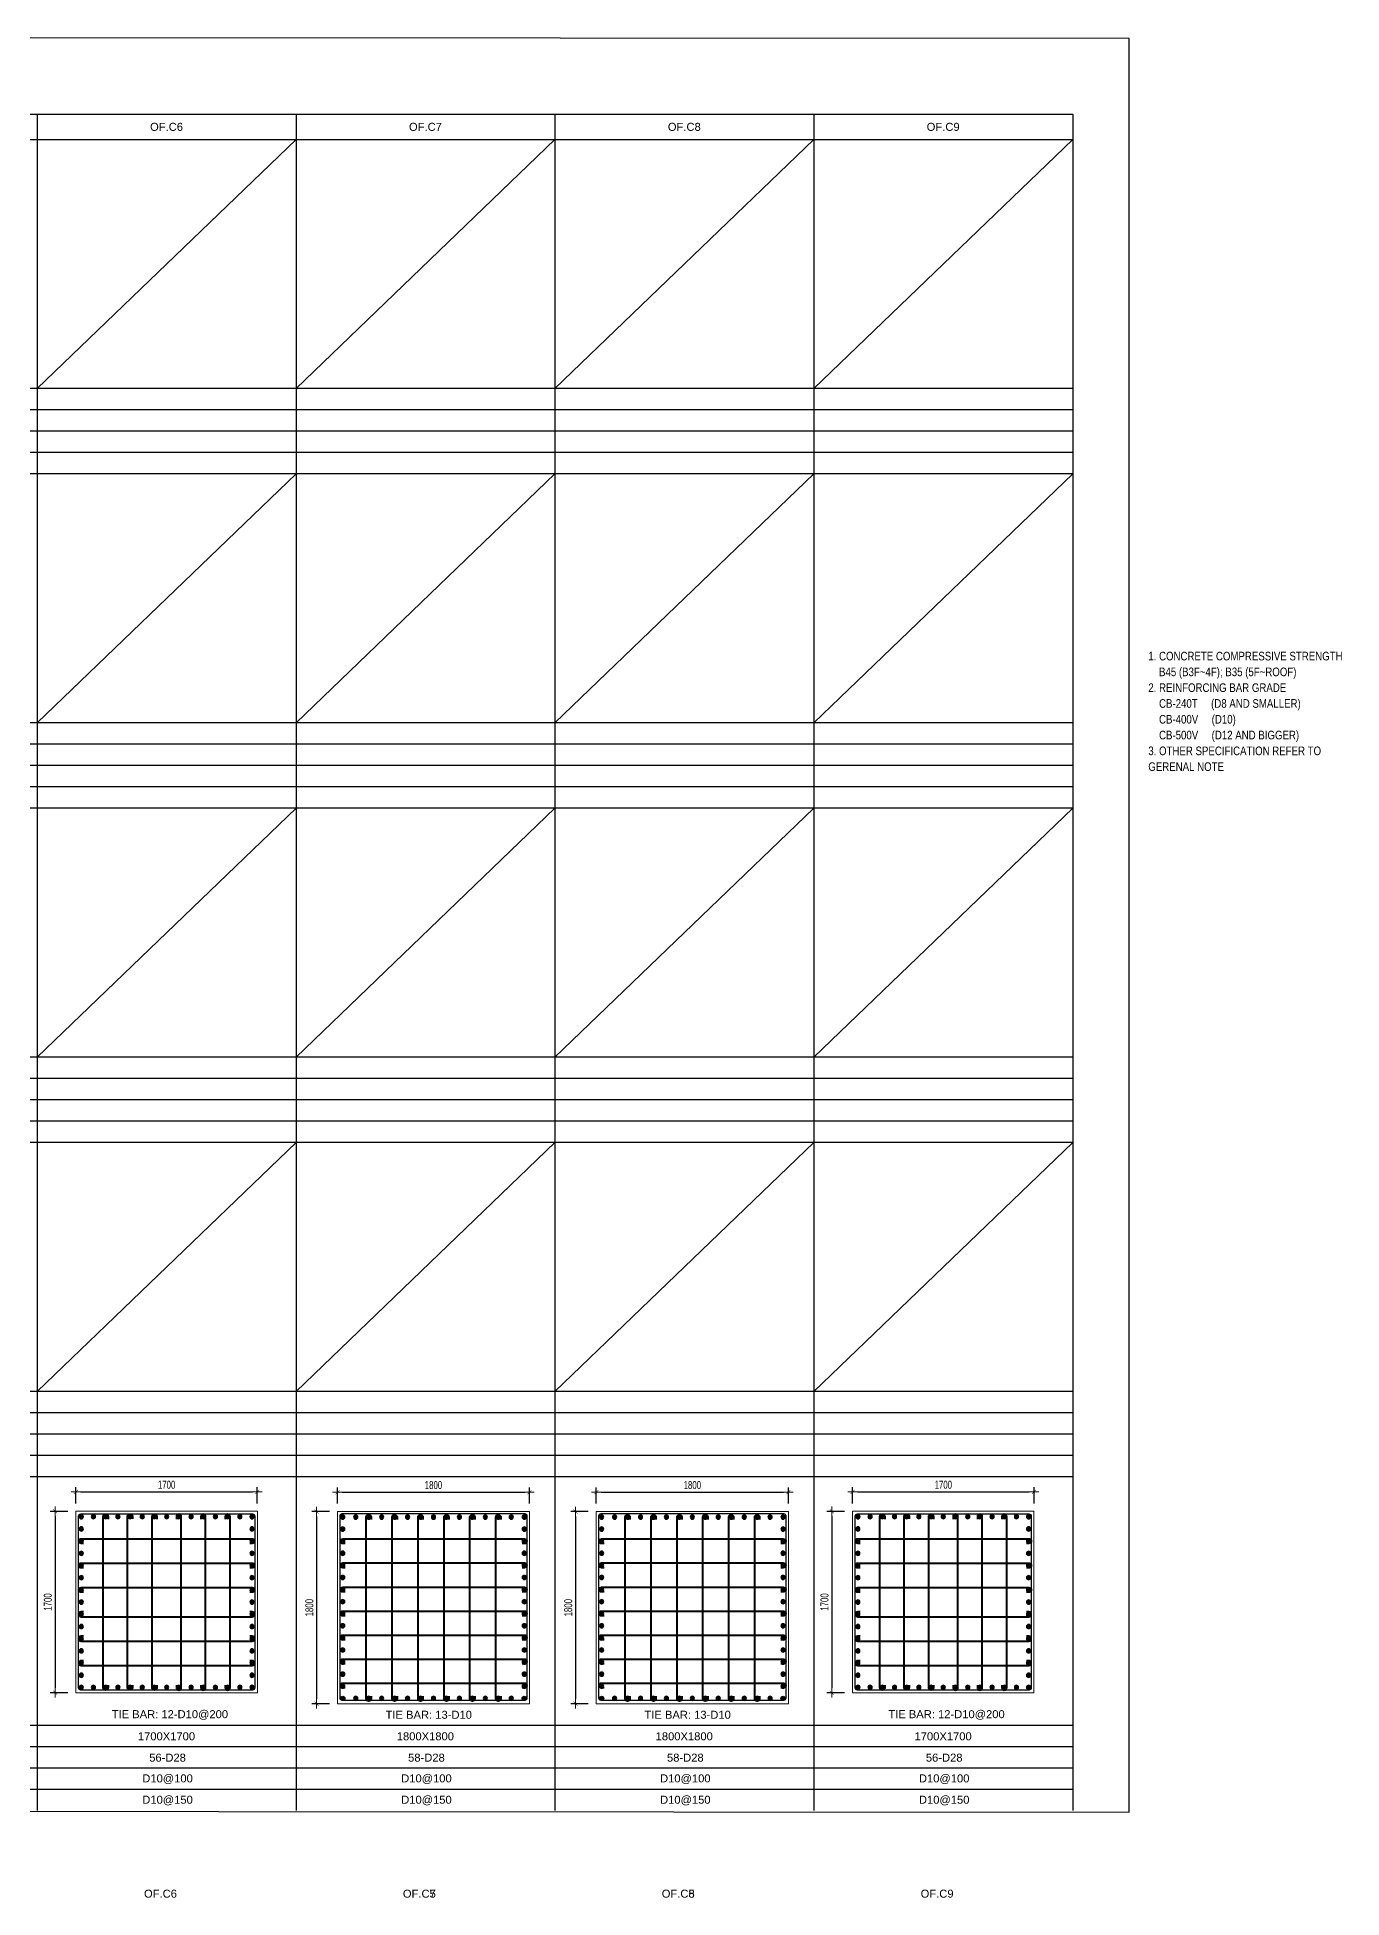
# Model space of a CAD drawing. Header units: millimetres. Extents: x 49323 to 406889, y -6102 to 181761.
# Drawn here: x 341568 to 353794, y 48866 to 66303 of the extents above; entities that cross this region are included whole.
import ezdxf
from ezdxf.enums import TextEntityAlignment as Align

# ---------------------------------------------------------------- set-up
doc = ezdxf.new("R2010")
doc.units = ezdxf.units.MM
doc.linetypes.add('CENTER2', pattern=[1.125, 0.75, -0.125, 0.125, -0.125])
doc.layers.get('Defpoints').update_dxf_attribs({"color": 151, "lineweight": 9})
for name, color, linetype in [('2', 2, 'Continuous'), ('A-ANNO-LEAD', 4, 'Continuous'), ('CEN', 1, 'CENTER2'), ('STL', 3, 'Continuous'), ('TIT1', 3, 'Continuous')]:
    doc.layers.add(name, color=color, linetype=linetype)
for name, color, linetype, lineweight in [('NDC_S_CONTINUOUS', 3, 'Continuous', 20), ('NDC_S_DIM', 1, 'Continuous', 15), ('NDC_S_STIRRUP', 4, 'Continuous', 40)]:
    doc.layers.add(name, color=color, linetype=linetype, lineweight=lineweight)
doc.styles.add('ARIAL', font='arial.ttf', dxfattribs={"width": 0.8})
doc.styles.add('NDC_ARIAL', font='arial.ttf', dxfattribs={"width": 0.85})
doc.styles.add('NDC_DIM', font='', dxfattribs={"width": 0.75})
doc.styles.get('NDC_DIM').set_extended_font_data('Dotum')
doc.dimstyles.new('NDC_dim_30', dxfattribs={"dimscale": 30, "dimtxt": 2.5, "dimasz": 1.5, "dimexe": 1.5, "dimexo": 2.5, "dimgap": 1, "dimtad": 1, "dimdec": 0, "dimzin": 0, "dimdsep": 46, "dimtxsty": 'NDC_DIM', "dimblk": 'DIMMARK', "dimcen": 0.09, "dimdle": 1.2, "dimclrd": 1, "dimclre": 1, "dimclrt": 3, "dimadec": 0, "dimazin": 0, "dimtfac": 1, "dimtdec": 0, "dimtix": 1, "dimtofl": 0, "dimtmove": 0, "dimatfit": 3, "dimfxl": 8, "dimfxlon": 1, "dimtolj": 1, "dimtzin": 0, "dimarcsym": 0})

# ---------------------------------------------------------------- blocks, each defined once
blk = doc.blocks.new('8')
at = {"layer": '2'}
blk.add_hatch(color=256, dxfattribs=at).paths.add_polyline_path([(20, 0, 0.386127), (2, 20), (-2, 20, 0.386127), (-20, 0, 1)])
blk.add_circle((0, 0), 20, dxfattribs=at)
blk = doc.blocks.new('5')
at = {"layer": 'CEN', "rotation": 180}
blk.add_blockref('8', (0, 0), dxfattribs=at)
blk = doc.blocks.new('*U2008')
at = {"layer": 'STL', "xscale": -1, "rotation": 270}
blk.add_blockref('5', (0, 0), dxfattribs=at)
blk = doc.blocks.new('*U1981')
at = {"layer": 'NDC_S_DIM', "color": 0, "linetype": 'ByBlock', "lineweight": -2, "transparency": 16777216}
for p in [(299693, 70168), (299807, 70168), (299921, 70168), (300036, 70168), (300150, 70168), (300264, 70168), (300379, 70168), (300493, 70168), (300607, 70168), (300722, 70168), (300836, 70168), (300950, 70168), (301065, 70168), (301179, 70168), (301293, 70168)]:
    blk.add_blockref('*U2008', p, dxfattribs=at)
blk = doc.blocks.new('*U1982')
at = {"layer": 'STL', "xscale": -1, "rotation": 270}
blk.add_blockref('5', (0, 0), dxfattribs=at)
blk = doc.blocks.new('*U1983')
at = {"layer": 'NDC_S_DIM', "color": 0, "linetype": 'ByBlock', "lineweight": -2, "transparency": 16777216}
for p in [(299693, 70168), (299807, 70168), (299921, 70168), (300036, 70168), (300150, 70168), (300264, 70168), (300379, 70168), (300493, 70168), (300607, 70168), (300722, 70168), (300836, 70168), (300950, 70168), (301065, 70168), (301179, 70168), (301293, 70168)]:
    blk.add_blockref('*U1982', p, dxfattribs=at)
blk = doc.blocks.new('*U1984')
at = {"layer": 'STL', "xscale": -1, "rotation": 270}
blk.add_blockref('5', (0, 0), dxfattribs=at)
blk = doc.blocks.new('*U1985')
at = {"layer": 'NDC_S_DIM', "color": 0, "linetype": 'ByBlock', "lineweight": -2, "transparency": 16777216}
for p in [(299693, 70168), (299807, 70168), (299921, 70168), (300036, 70168), (300150, 70168), (300264, 70168), (300379, 70168), (300493, 70168), (300607, 70168), (300722, 70168), (300836, 70168), (300950, 70168), (301065, 70168), (301179, 70168), (301293, 70168)]:
    blk.add_blockref('*U1984', p, dxfattribs=at)
blk = doc.blocks.new('*U1986')
at = {"layer": 'STL', "xscale": -1, "rotation": 270}
blk.add_blockref('5', (0, 0), dxfattribs=at)
blk = doc.blocks.new('*U1987')
at = {"layer": 'NDC_S_DIM', "color": 0, "linetype": 'ByBlock', "lineweight": -2, "transparency": 16777216}
for p in [(299693, 70168), (299807, 70168), (299921, 70168), (300036, 70168), (300150, 70168), (300264, 70168), (300379, 70168), (300493, 70168), (300607, 70168), (300722, 70168), (300836, 70168), (300950, 70168), (301065, 70168), (301179, 70168), (301293, 70168)]:
    blk.add_blockref('*U1986', p, dxfattribs=at)
blk = doc.blocks.new('DIMMARK')
at = {"layer": 'NDC_S_DIM', "color": 1}
blk.add_line((-1.5, 0), (1, 0), dxfattribs=at)
at = {"layer": 'NDC_S_DIM', "color": 2, "const_width": 0.1}
blk.add_lwpolyline([(-0.42, -0.42), (0.42, 0.42)], dxfattribs=at)
blk = doc.blocks.new('*D2009')
at = {"layer": 'Defpoints', "color": 0, "ltscale": 40, "transparency": 16777216}
for p in [(343631, 52670), (341931, 52488), (343631, 52488)]:
    blk.add_point(p, dxfattribs=at)
at = {"layer": 'NDC_S_DIM', "color": 1, "lineweight": -2, "ltscale": 40, "transparency": 16777216}
for p, q in [((341931, 52563), (341931, 52715)), ((341976, 52670), (343586, 52670)), ((343631, 52563), (343631, 52715))]:
    blk.add_line(p, q, dxfattribs=at)
at = {"layer": 'NDC_S_DIM', "color": 1, "lineweight": -2, "ltscale": 40, "transparency": 16777216, "xscale": 45, "yscale": 45, "zscale": 45, "rotation": 180}
blk.add_blockref('DIMMARK', (341931, 52670), dxfattribs=at)
at = {"layer": 'NDC_S_DIM', "color": 1, "lineweight": -2, "ltscale": 40, "transparency": 16777216, "xscale": 45, "yscale": 45, "zscale": 45}
blk.add_blockref('DIMMARK', (343631, 52670), dxfattribs=at)
at = {"layer": 'NDC_S_DIM', "color": 3, "ltscale": 40, "transparency": 16777216, "insert": (342781, 52737), "char_height": 75, "attachment_point": 5, "style": 'NDC_DIM'}
blk.add_mtext('\\A1;1700', dxfattribs=at)
blk = doc.blocks.new('*D2010')
at = {"layer": 'Defpoints', "color": 0, "ltscale": 40, "transparency": 16777216}
for p in [(341931, 52488), (341736, 50788), (341931, 50788)]:
    blk.add_point(p, dxfattribs=at)
at = {"layer": 'NDC_S_DIM', "color": 1, "lineweight": -2, "ltscale": 40, "transparency": 16777216}
for p, q in [((341856, 52488), (341691, 52488)), ((341736, 52443), (341736, 50833)), ((341856, 50788), (341691, 50788))]:
    blk.add_line(p, q, dxfattribs=at)
at = {"layer": 'NDC_S_DIM', "color": 1, "lineweight": -2, "ltscale": 40, "transparency": 16777216, "xscale": 45, "yscale": 45, "zscale": 45}
for p, rotation in [((341736, 52488), 90), ((341736, 50788), 270)]:
    blk.add_blockref('DIMMARK', p, dxfattribs=dict(at, rotation=rotation))
at = {"layer": 'NDC_S_DIM', "color": 3, "ltscale": 40, "transparency": 16777216, "insert": (341668, 51638), "char_height": 75, "attachment_point": 5, "rotation": 90, "style": 'NDC_DIM'}
blk.add_mtext('\\A1;1700', dxfattribs=at)
blk = doc.blocks.new('*U1992')
at = {"layer": 'STL', "xscale": -1, "rotation": 270}
blk.add_blockref('5', (0, 0), dxfattribs=at)
blk = doc.blocks.new('*U1993')
at = {"layer": 'NDC_S_DIM', "color": 0, "linetype": 'ByBlock', "lineweight": -2, "transparency": 16777216}
for p in [(299693, 70168), (299807, 70168), (299921, 70168), (300036, 70168), (300150, 70168), (300264, 70168), (300379, 70168), (300493, 70168), (300607, 70168), (300722, 70168), (300836, 70168), (300950, 70168), (301065, 70168), (301179, 70168), (301293, 70168)]:
    blk.add_blockref('*U1992', p, dxfattribs=at)
blk = doc.blocks.new('*U1998')
at = {"layer": 'STL', "xscale": -1, "rotation": 270}
blk.add_blockref('5', (0, 0), dxfattribs=at)
blk = doc.blocks.new('*U1999')
at = {"layer": 'NDC_S_DIM', "color": 0, "linetype": 'ByBlock', "lineweight": -2, "transparency": 16777216}
for p in [(299693, 70168), (299807, 70168), (299921, 70168), (300036, 70168), (300150, 70168), (300264, 70168), (300379, 70168), (300493, 70168), (300607, 70168), (300722, 70168), (300836, 70168), (300950, 70168), (301065, 70168), (301179, 70168), (301293, 70168)]:
    blk.add_blockref('*U1998', p, dxfattribs=at)
blk = doc.blocks.new('*U2000')
at = {"layer": 'STL', "xscale": -1, "rotation": 270}
blk.add_blockref('5', (0, 0), dxfattribs=at)
blk = doc.blocks.new('*U2001')
at = {"layer": 'NDC_S_DIM', "color": 0, "linetype": 'ByBlock', "lineweight": -2, "transparency": 16777216}
for p in [(299693, 70168), (299807, 70168), (299921, 70168), (300036, 70168), (300150, 70168), (300264, 70168), (300379, 70168), (300493, 70168), (300607, 70168), (300722, 70168), (300836, 70168), (300950, 70168), (301065, 70168), (301179, 70168), (301293, 70168)]:
    blk.add_blockref('*U2000', p, dxfattribs=at)
blk = doc.blocks.new('*U2002')
at = {"layer": 'STL', "xscale": -1, "rotation": 270}
blk.add_blockref('5', (0, 0), dxfattribs=at)
blk = doc.blocks.new('*U2003')
at = {"layer": 'NDC_S_DIM', "color": 0, "linetype": 'ByBlock', "lineweight": -2, "transparency": 16777216}
for p in [(299693, 70168), (299807, 70168), (299921, 70168), (300036, 70168), (300150, 70168), (300264, 70168), (300379, 70168), (300493, 70168), (300607, 70168), (300722, 70168), (300836, 70168), (300950, 70168), (301065, 70168), (301179, 70168), (301293, 70168)]:
    blk.add_blockref('*U2002', p, dxfattribs=at)
blk = doc.blocks.new('*D2011')
at = {"layer": 'Defpoints', "color": 0, "ltscale": 40, "transparency": 16777216}
for p in [(350910, 52670), (349210, 52488), (350910, 52488)]:
    blk.add_point(p, dxfattribs=at)
at = {"layer": 'NDC_S_DIM', "color": 1, "lineweight": -2, "ltscale": 40, "transparency": 16777216}
for p, q in [((349210, 52563), (349210, 52715)), ((349255, 52670), (350865, 52670)), ((350910, 52563), (350910, 52715))]:
    blk.add_line(p, q, dxfattribs=at)
at = {"layer": 'NDC_S_DIM', "color": 1, "lineweight": -2, "ltscale": 40, "transparency": 16777216, "xscale": 45, "yscale": 45, "zscale": 45, "rotation": 180}
blk.add_blockref('DIMMARK', (349210, 52670), dxfattribs=at)
at = {"layer": 'NDC_S_DIM', "color": 1, "lineweight": -2, "ltscale": 40, "transparency": 16777216, "xscale": 45, "yscale": 45, "zscale": 45}
blk.add_blockref('DIMMARK', (350910, 52670), dxfattribs=at)
at = {"layer": 'NDC_S_DIM', "color": 3, "ltscale": 40, "transparency": 16777216, "insert": (350060, 52737), "char_height": 75, "attachment_point": 5, "style": 'NDC_DIM'}
blk.add_mtext('\\A1;1700', dxfattribs=at)
blk = doc.blocks.new('*D2012')
at = {"layer": 'Defpoints', "color": 0, "ltscale": 40, "transparency": 16777216}
for p in [(349210, 52488), (349014, 50788), (349210, 50788)]:
    blk.add_point(p, dxfattribs=at)
at = {"layer": 'NDC_S_DIM', "color": 1, "lineweight": -2, "ltscale": 40, "transparency": 16777216}
for p, q in [((349135, 52488), (348969, 52488)), ((349014, 52443), (349014, 50833)), ((349135, 50788), (348969, 50788))]:
    blk.add_line(p, q, dxfattribs=at)
at = {"layer": 'NDC_S_DIM', "color": 1, "lineweight": -2, "ltscale": 40, "transparency": 16777216, "xscale": 45, "yscale": 45, "zscale": 45}
for p, rotation in [((349014, 52488), 90), ((349014, 50788), 270)]:
    blk.add_blockref('DIMMARK', p, dxfattribs=dict(at, rotation=rotation))
at = {"layer": 'NDC_S_DIM', "color": 3, "ltscale": 40, "transparency": 16777216, "insert": (348947, 51638), "char_height": 75, "attachment_point": 5, "rotation": 90, "style": 'NDC_DIM'}
blk.add_mtext('\\A1;1700', dxfattribs=at)
blk = doc.blocks.new('GN')
at = {"layer": 'TIT1', "insert": (0, 0), "char_height": 81, "width": 1996.3, "attachment_point": 1, "line_spacing_factor": 1.096296, "style": 'ARIAL'}
blk.add_mtext('\\A1;1. CONCRETE COMPRESSIVE STRENGTH\\P    B45 (B3F~4F); B35 (5F~ROOF)\\P2. REINFORCING BAR GRADE\\P    CB-240T     (D8 AND SMALLER)\\P    CB-400V     (D10)\\P    CB-500V     (D12 AND BIGGER)\\P3. OTHER SPECIFICATION REFER TO GERENAL NOTE ', dxfattribs=at)
blk = doc.blocks.new('*D2132')
at = {"layer": 'Defpoints', "color": 0, "ltscale": 40, "transparency": 16777216}
for p in [(346182, 52667), (344382, 52485), (346182, 52485)]:
    blk.add_point(p, dxfattribs=at)
at = {"layer": 'NDC_S_DIM', "color": 1, "lineweight": -2, "ltscale": 40, "transparency": 16777216}
for p, q in [((344382, 52560), (344382, 52712)), ((344427, 52667), (346137, 52667)), ((346182, 52560), (346182, 52712))]:
    blk.add_line(p, q, dxfattribs=at)
at = {"layer": 'NDC_S_DIM', "color": 1, "lineweight": -2, "ltscale": 40, "transparency": 16777216, "xscale": 45, "yscale": 45, "zscale": 45, "rotation": 180}
blk.add_blockref('DIMMARK', (344382, 52667), dxfattribs=at)
at = {"layer": 'NDC_S_DIM', "color": 1, "lineweight": -2, "ltscale": 40, "transparency": 16777216, "xscale": 45, "yscale": 45, "zscale": 45}
blk.add_blockref('DIMMARK', (346182, 52667), dxfattribs=at)
at = {"layer": 'NDC_S_DIM', "color": 3, "ltscale": 40, "transparency": 16777216, "insert": (345282, 52734), "char_height": 75, "attachment_point": 5, "style": 'NDC_DIM'}
blk.add_mtext('\\A1;1800', dxfattribs=at)
blk = doc.blocks.new('*D2133')
at = {"layer": 'Defpoints', "color": 0, "ltscale": 40, "transparency": 16777216}
for p in [(344382, 52485), (344187, 50685), (344382, 50685)]:
    blk.add_point(p, dxfattribs=at)
at = {"layer": 'NDC_S_DIM', "color": 1, "lineweight": -2, "ltscale": 40, "transparency": 16777216}
for p, q in [((344307, 52485), (344142, 52485)), ((344187, 52440), (344187, 50730)), ((344307, 50685), (344142, 50685))]:
    blk.add_line(p, q, dxfattribs=at)
at = {"layer": 'NDC_S_DIM', "color": 1, "lineweight": -2, "ltscale": 40, "transparency": 16777216, "xscale": 45, "yscale": 45, "zscale": 45}
for p, rotation in [((344187, 52485), 90), ((344187, 50685), 270)]:
    blk.add_blockref('DIMMARK', p, dxfattribs=dict(at, rotation=rotation))
at = {"layer": 'NDC_S_DIM', "color": 3, "ltscale": 40, "transparency": 16777216, "insert": (344119, 51585), "char_height": 75, "attachment_point": 5, "rotation": 90, "style": 'NDC_DIM'}
blk.add_mtext('\\A1;1800', dxfattribs=at)
blk = doc.blocks.new('*D2134')
at = {"layer": 'Defpoints', "color": 0, "ltscale": 40, "transparency": 16777216}
for p in [(348608, 52667), (346808, 52485), (348608, 52485)]:
    blk.add_point(p, dxfattribs=at)
at = {"layer": 'NDC_S_DIM', "color": 1, "lineweight": -2, "ltscale": 40, "transparency": 16777216}
for p, q in [((346808, 52560), (346808, 52712)), ((346853, 52667), (348563, 52667)), ((348608, 52560), (348608, 52712))]:
    blk.add_line(p, q, dxfattribs=at)
at = {"layer": 'NDC_S_DIM', "color": 1, "lineweight": -2, "ltscale": 40, "transparency": 16777216, "xscale": 45, "yscale": 45, "zscale": 45, "rotation": 180}
blk.add_blockref('DIMMARK', (346808, 52667), dxfattribs=at)
at = {"layer": 'NDC_S_DIM', "color": 1, "lineweight": -2, "ltscale": 40, "transparency": 16777216, "xscale": 45, "yscale": 45, "zscale": 45}
blk.add_blockref('DIMMARK', (348608, 52667), dxfattribs=at)
at = {"layer": 'NDC_S_DIM', "color": 3, "ltscale": 40, "transparency": 16777216, "insert": (347708, 52734), "char_height": 75, "attachment_point": 5, "style": 'NDC_DIM'}
blk.add_mtext('\\A1;1800', dxfattribs=at)
blk = doc.blocks.new('*D2135')
at = {"layer": 'Defpoints', "color": 0, "ltscale": 40, "transparency": 16777216}
for p in [(346808, 52485), (346613, 50685), (346808, 50685)]:
    blk.add_point(p, dxfattribs=at)
at = {"layer": 'NDC_S_DIM', "color": 1, "lineweight": -2, "ltscale": 40, "transparency": 16777216}
for p, q in [((346733, 52485), (346568, 52485)), ((346613, 52440), (346613, 50730)), ((346733, 50685), (346568, 50685))]:
    blk.add_line(p, q, dxfattribs=at)
at = {"layer": 'NDC_S_DIM', "color": 1, "lineweight": -2, "ltscale": 40, "transparency": 16777216, "xscale": 45, "yscale": 45, "zscale": 45}
for p, rotation in [((346613, 52485), 90), ((346613, 50685), 270)]:
    blk.add_blockref('DIMMARK', p, dxfattribs=dict(at, rotation=rotation))
at = {"layer": 'NDC_S_DIM', "color": 3, "ltscale": 40, "transparency": 16777216, "insert": (346545, 51585), "char_height": 75, "attachment_point": 5, "rotation": 90, "style": 'NDC_DIM'}
blk.add_mtext('\\A1;1800', dxfattribs=at)

msp = doc.modelspace()

# ---------------------------------------------------------------- linework, layer by layer
at = {"layer": 'A-ANNO-LEAD'}
msp.add_lwpolyline([(330466.4, 49683.4), (351801.4, 49670.2), (351801.4, 66290.2), (330466.4, 66303.4)], close=True, dxfattribs=at)
at = {"layer": 'NDC_S_CONTINUOUS', "ltscale": 70}
for points in [[(343631.4, 52488.3), (343631.4, 50788.3), (341931.4, 50788.3), (341931.4, 52488.3), (343631.4, 52488.3)], [(350909.7, 52488.3), (350909.7, 50788.3), (349209.7, 50788.3), (349209.7, 52488.3), (350909.7, 52488.3)], [(346182.2, 52485.1), (346182.2, 50685.1), (344382.2, 50685.1), (344382.2, 52485.1), (346182.2, 52485.1)], [(348608.2, 52485.1), (348608.2, 50685.1), (346808.2, 50685.1), (346808.2, 52485.1), (348608.2, 52485.1)]]:
    msp.add_lwpolyline(points, dxfattribs=at)
at = {"layer": 'NDC_S_STIRRUP', "lineweight": -2, "ltscale": 1000}
for points in [[(343606.4, 52443.3), (343606.4, 50833.3, -0.4142136), (343586.4, 50813.3), (341976.4, 50813.3, -0.4142136), (341956.4, 50833.3), (341956.4, 52443.3, -0.4142136), (341976.4, 52463.3), (343586.4, 52463.3, -0.4142136)], [(346157.2, 52446.5), (346157.2, 50736.5, -0.4142136), (346137.2, 50716.5), (344427.2, 50716.5, -0.4142136), (344407.2, 50736.5), (344407.2, 52446.5, -0.4142136), (344427.2, 52466.5), (346137.2, 52466.5, -0.4142136)], [(348583.2, 52446.5), (348583.2, 50736.5, -0.4142136), (348563.2, 50716.5), (346853.2, 50716.5, -0.4142136), (346833.2, 50736.5), (346833.2, 52446.5, -0.4142136), (346853.2, 52466.5), (348563.2, 52466.5, -0.4142136)], [(350884.7, 52443.3), (350884.7, 50833.3, -0.4142136), (350864.7, 50813.3), (349254.7, 50813.3, -0.4142136), (349234.7, 50833.3), (349234.7, 52443.3, -0.4142136), (349254.7, 52463.3), (350864.7, 52463.3, -0.4142136)]]:
    msp.add_lwpolyline(points, format="xyb", close=True, dxfattribs=at)
at = {"layer": 'NDC_S_STIRRUP'}
for points in [[(342232.3, 50858), (342232.3, 50835.8, -1), (342187.3, 50835.8), (342187.3, 52437.8, -1), (342232.3, 52437.8), (342232.3, 52415.7)], [(342460.9, 50859.5), (342460.9, 50837.3, -1), (342415.9, 50837.3), (342415.9, 52439.3, -1), (342460.9, 52439.3), (342460.9, 52417.2)], [(342689.6, 50858), (342689.6, 50835.8, -1), (342644.6, 50835.8), (342644.6, 52437.8, -1), (342689.6, 52437.8), (342689.6, 52415.7)], [(342873.2, 50858), (342873.2, 50835.8, 1), (342918.2, 50835.8), (342918.2, 52437.8, 1), (342873.2, 52437.8), (342873.2, 52415.7)], [(343101.8, 50858), (343101.8, 50835.8, 1), (343146.9, 50835.8), (343146.9, 52437.8, 1), (343101.8, 52437.8), (343101.8, 52415.7)], [(343330.5, 50858), (343330.5, 50835.8, 1), (343375.5, 50835.8), (343375.5, 52437.8, 1), (343330.5, 52437.8), (343330.5, 52415.7)], [(344697.4, 50754.7), (344697.4, 50732.6, -1), (344652.3, 50732.6), (344652.3, 52434.6, -1), (344697.4, 52434.6), (344697.4, 52412.4)], [(344940.3, 50754.7), (344940.3, 50732.6, -1), (344895.3, 50732.6), (344895.3, 52434.6, -1), (344940.3, 52434.6), (344940.3, 52412.4)], [(345183.2, 50754.7), (345183.2, 50732.6, -1), (345138.2, 50732.6), (345138.2, 52434.6, -1), (345183.2, 52434.6), (345183.2, 52412.4)], [(345426.1, 50754.7), (345426.1, 50732.6, -1), (345381.1, 50732.6), (345381.1, 52434.6, -1), (345426.1, 52434.6), (345426.1, 52412.4)], [(345669, 50754.7), (345669, 50732.6, -1), (345624, 50732.6), (345624, 52434.6, -1), (345669, 52434.6), (345669, 52412.4)], [(345912, 50754.7), (345912, 50732.6, -1), (345866.9, 50732.6), (345866.9, 52434.6, -1), (345912, 52434.6), (345912, 52412.4)], [(347123.4, 50754.7), (347123.4, 50732.6, -1), (347078.4, 50732.6), (347078.4, 52434.6, -1), (347123.4, 52434.6), (347123.4, 52412.4)], [(347366.4, 50754.7), (347366.4, 50732.6, -1), (347321.3, 50732.6), (347321.3, 52434.6, -1), (347366.4, 52434.6), (347366.4, 52412.4)], [(347609.3, 50754.7), (347609.3, 50732.6, -1), (347564.3, 50732.6), (347564.3, 52434.6, -1), (347609.3, 52434.6), (347609.3, 52412.4)], [(347852.2, 50754.7), (347852.2, 50732.6, -1), (347807.2, 50732.6), (347807.2, 52434.6, -1), (347852.2, 52434.6), (347852.2, 52412.4)], [(348095.1, 50754.7), (348095.1, 50732.6, -1), (348050.1, 50732.6), (348050.1, 52434.6, -1), (348095.1, 52434.6), (348095.1, 52412.4)], [(348338.1, 50754.7), (348338.1, 50732.6, -1), (348293, 50732.6), (348293, 52434.6, -1), (348338.1, 52434.6), (348338.1, 52412.4)], [(349510.6, 50858), (349510.6, 50835.8, -1), (349465.6, 50835.8), (349465.6, 52437.8, -1), (349510.6, 52437.8), (349510.6, 52415.7)], [(349739.2, 50859.5), (349739.2, 50837.3, -1), (349694.2, 50837.3), (349694.2, 52439.3, -1), (349739.2, 52439.3), (349739.2, 52417.2)], [(349967.9, 50858), (349967.9, 50835.8, -1), (349922.8, 50835.8), (349922.8, 52437.8, -1), (349967.9, 52437.8), (349967.9, 52415.7)], [(350151.5, 50858), (350151.5, 50835.8, 1), (350196.5, 50835.8), (350196.5, 52437.8, 1), (350151.5, 52437.8), (350151.5, 52415.7)], [(350380.1, 50858), (350380.1, 50835.8, 1), (350425.1, 50835.8), (350425.1, 52437.8, 1), (350380.1, 52437.8), (350380.1, 52415.7)], [(350608.8, 50858), (350608.8, 50835.8, 1), (350653.8, 50835.8), (350653.8, 52437.8, 1), (350608.8, 52437.8), (350608.8, 52415.7)], [(342003.3, 52186.7), (341981.2, 52186.7, -1), (341981.2, 52231.7), (343583.2, 52231.7, -1), (343583.2, 52186.7), (343561.1, 52186.7)], [(344454.1, 52185.5), (344431.9, 52185.5, -1), (344431.9, 52230.5), (346134, 52230.5, -1), (346134, 52185.5), (346111.8, 52185.5)], [(346880.2, 52185.5), (346858, 52185.5, -1), (346858, 52230.5), (348560.1, 52230.5, -1), (348560.1, 52185.5), (348537.9, 52185.5)], [(349281.6, 52186.7), (349259.4, 52186.7, -1), (349259.4, 52231.7), (350861.5, 52231.7, -1), (350861.5, 52186.7), (350839.4, 52186.7)], [(342003.3, 51958), (341981.2, 51958, -1), (341981.2, 52003.1), (343583.2, 52003.1, -1), (343583.2, 51958), (343561.1, 51958)], [(344454.1, 51959), (344431.9, 51959, -1), (344431.9, 52004), (346134, 52004, -1), (346134, 51959), (346111.8, 51959)], [(346880.2, 51959), (346858, 51959, -1), (346858, 52004), (348560.1, 52004, -1), (348560.1, 51959), (348537.9, 51959)], [(349281.6, 51958), (349259.4, 51958, -1), (349259.4, 52003.1), (350861.5, 52003.1, -1), (350861.5, 51958), (350839.4, 51958)], [(342003.3, 51729.4), (341981.2, 51729.4, -1), (341981.2, 51774.4), (343583.2, 51774.4, -1), (343583.2, 51729.4), (343561.1, 51729.4)], [(344454.1, 51732.5), (344431.9, 51732.5, -1), (344431.9, 51777.5), (346134, 51777.5, -1), (346134, 51732.5), (346111.8, 51732.5)], [(346880.2, 51732.5), (346858, 51732.5, -1), (346858, 51777.5), (348560.1, 51777.5, -1), (348560.1, 51732.5), (348537.9, 51732.5)], [(349281.6, 51729.4), (349259.4, 51729.4, -1), (349259.4, 51774.4), (350861.5, 51774.4, -1), (350861.5, 51729.4), (350839.4, 51729.4)], [(342003.3, 51545.8), (341981.2, 51545.8, 1), (341981.2, 51500.8), (343583.2, 51500.8, 1), (343583.2, 51545.8), (343561.1, 51545.8)], [(344454.1, 51507.8), (344431.9, 51507.8, -1), (344431.9, 51552.8), (346134, 51552.8, -1), (346134, 51507.8), (346111.8, 51507.8)], [(346880.2, 51507.8), (346858, 51507.8, -1), (346858, 51552.8), (348560.1, 51552.8, -1), (348560.1, 51507.8), (348537.9, 51507.8)], [(349281.6, 51545.8), (349259.4, 51545.8, 1), (349259.4, 51500.8), (350861.5, 51500.8, 1), (350861.5, 51545.8), (350839.4, 51545.8)], [(342003.3, 51317.2), (341981.2, 51317.2, 1), (341981.2, 51272.1), (343583.2, 51272.1, 1), (343583.2, 51317.2), (343561.1, 51317.2)], [(344454.1, 51283.1), (344431.9, 51283.1, -1), (344431.9, 51328.1), (346134, 51328.1, -1), (346134, 51283.1), (346111.8, 51283.1)], [(346880.2, 51283.1), (346858, 51283.1, -1), (346858, 51328.1), (348560.1, 51328.1, -1), (348560.1, 51283.1), (348537.9, 51283.1)], [(349281.6, 51317.2), (349259.4, 51317.2, 1), (349259.4, 51272.1), (350861.5, 51272.1, 1), (350861.5, 51317.2), (350839.4, 51317.2)], [(344454.1, 51058.4), (344431.9, 51058.4, -1), (344431.9, 51103.5), (346134, 51103.5, -1), (346134, 51058.4), (346111.8, 51058.4)], [(346880.2, 51058.4), (346858, 51058.4, -1), (346858, 51103.5), (348560.1, 51103.5, -1), (348560.1, 51058.4), (348537.9, 51058.4)], [(342003.3, 51088.5), (341981.2, 51088.5, 1), (341981.2, 51043.5), (343583.2, 51043.5, 1), (343583.2, 51088.5), (343561.1, 51088.5)], [(349281.6, 51088.5), (349259.4, 51088.5, 1), (349259.4, 51043.5), (350861.5, 51043.5, 1), (350861.5, 51088.5), (350839.4, 51088.5)], [(344454.1, 50833.8), (344431.9, 50833.8, -1), (344431.9, 50878.8), (346134, 50878.8, -1), (346134, 50833.8), (346111.8, 50833.8)], [(346880.2, 50833.8), (346858, 50833.8, -1), (346858, 50878.8), (348560.1, 50878.8, -1), (348560.1, 50833.8), (348537.9, 50833.8)]]:
    msp.add_lwpolyline(points, format="xyb", dxfattribs=at)
at = {"layer": 'TIT1', "color": 2}
msp.add_line((337230.4, 65583.4), (351272.7, 65583.4), dxfattribs=at)
at = {"layer": 'TIT1'}
for p, q in [((341568.3, 65583.4), (341568.3, 49683.4)), ((343994.4, 65583.4), (343994.4, 49683.4)), ((346420.5, 65583.4), (346420.5, 49683.4)), ((348846.6, 65583.4), (348846.6, 49683.4)), ((351272.7, 65583.4), (351272.7, 49683.4)), ((337230.4, 65343.4), (351272.7, 65343.4)), ((351272.7, 62210.7), (337230.4, 62210.7)), ((351272.7, 59078), (337230.4, 59078)), ((351272.7, 55945.3), (337230.4, 55945.3)), ((351272.7, 52812.6), (337230.4, 52812.6))]:
    msp.add_line(p, q, dxfattribs=at)
at = {"layer": 'TIT1', "color": 8}
for p, q in [((351272.7, 63010.7), (337858.3, 63010.7)), ((351272.7, 62810.7), (337858.3, 62810.7)), ((351272.7, 62610.7), (337858.3, 62610.7)), ((351272.7, 62410.7), (337858.3, 62410.7)), ((351272.7, 59878), (337858.3, 59878)), ((351272.7, 59678), (337858.3, 59678)), ((351272.7, 59478), (337858.3, 59478)), ((351272.7, 59278), (338287.5, 59278)), ((351272.7, 56745.3), (337858.3, 56745.3)), ((351272.7, 56545.3), (337858.3, 56545.3)), ((351272.7, 56345.3), (337858.3, 56345.3)), ((351272.7, 56145.3), (338287.5, 56145.3)), ((351272.7, 53612.6), (337858.3, 53612.6)), ((351272.7, 53412.6), (337858.3, 53412.6)), ((351272.7, 53212.6), (337858.3, 53212.6)), ((351272.7, 53012.6), (338287.5, 53012.6)), ((351272.7, 50479.9), (337858.3, 50479.9)), ((351272.7, 50279.9), (337858.3, 50279.9)), ((351272.7, 50079.9), (337858.3, 50079.9)), ((351272.7, 49879.9), (338287.5, 49879.9))]:
    msp.add_line(p, q, dxfattribs=at)
for points in [[(343994.4, 65343.4), (341568.3, 63010.7)], [(346420.5, 65343.4), (343994.4, 63010.7)], [(348846.6, 65343.4), (346420.5, 63010.7)], [(351272.7, 65343.4), (348846.6, 63010.7)], [(343994.4, 62210.7), (341568.3, 59878)], [(346420.5, 62210.7), (343994.4, 59878)], [(348846.6, 62210.7), (346420.5, 59878)], [(351272.7, 62210.7), (348846.6, 59878)], [(343994.4, 59078), (341568.3, 56745.3)], [(346420.5, 59078), (343994.4, 56745.3)], [(348846.6, 59078), (346420.5, 56745.3)], [(351272.7, 59078), (348846.6, 56745.3)], [(343994.4, 55945.3), (341568.3, 53612.6)], [(346420.5, 55945.3), (343994.4, 53612.6)], [(348846.6, 55945.3), (346420.5, 53612.6)], [(351272.7, 55945.3), (348846.6, 53612.6)], [(351272.7, 53612.6), (351272.7, 53612.6)]]:
    msp.add_lwpolyline(points, dxfattribs=at)

# ---------------------------------------------------------------- block references
at = {"layer": 'NDC_S_DIM'}
for name, p in [('GN', (351981.1, 60543.9)), ('*U1981', (42288.4, -17729.8)), ('*U1993', (49566.7, -17729.8)), ('*U1983', (42288.4, -19330.2)), ('*U1999', (49566.7, -19330.2))]:
    msp.add_blockref(name, p, dxfattribs=at)
at = {"layer": 'NDC_S_DIM', "rotation": 90}
for name, p in [('*U1985', (412148.8, -248855.4)), ('*U1987', (413749.2, -248855.4)), ('*U2001', (419427.1, -248855.4)), ('*U2003', (421027.5, -248855.4))]:
    msp.add_blockref(name, p, dxfattribs=at)
at = {"layer": 'STL', "xscale": -1, "rotation": 270}
for p in [(344431.9, 52434.6), (344431.9, 52321.3), (344553.4, 52434.6), (344674.8, 52434.6), (344796.3, 52434.6), (344917.8, 52434.6), (345039.2, 52434.6), (345160.7, 52434.6), (345282.2, 52434.6), (345403.6, 52434.6), (345525.1, 52434.6), (345646.5, 52434.6), (345768, 52434.6), (345889.5, 52434.6), (346010.9, 52434.6), (346132.4, 52434.6), (346132.4, 52321.3), (346858, 52434.6), (346858, 52321.3), (346979.5, 52434.6), (347100.9, 52434.6), (347222.4, 52434.6), (347343.9, 52434.6), (347465.3, 52434.6), (347586.8, 52434.6), (347708.2, 52434.6), (347829.7, 52434.6), (347951.2, 52434.6), (348072.6, 52434.6), (348194.1, 52434.6), (348315.6, 52434.6), (348437, 52434.6), (348558.5, 52434.6), (348558.5, 52321.3), (344431.9, 52208), (346132.4, 52208), (346858, 52208), (348558.5, 52208), (344431.9, 52094.8), (344431.9, 51981.5), (346132.4, 52094.8), (346132.4, 51981.5), (346858, 52094.8), (346858, 51981.5), (348558.5, 52094.8), (348558.5, 51981.5), (344431.9, 51868.2), (346132.4, 51868.2), (346858, 51868.2), (348558.5, 51868.2), (344431.9, 51755), (344431.9, 51641.7), (346132.4, 51755), (346132.4, 51641.7), (346858, 51755), (346858, 51641.7), (348558.5, 51755), (348558.5, 51641.7), (344431.9, 51528.4), (346132.4, 51528.4), (346858, 51528.4), (348558.5, 51528.4), (344431.9, 51415.2), (344431.9, 51301.9), (346132.4, 51415.2), (346132.4, 51301.9), (346858, 51415.2), (346858, 51301.9), (348558.5, 51415.2), (348558.5, 51301.9), (344431.9, 51188.6), (344431.9, 51075.4), (346132.4, 51188.6), (346132.4, 51075.4), (346858, 51188.6), (346858, 51075.4), (348558.5, 51188.6), (348558.5, 51075.4), (344431.9, 50962.1), (346132.4, 50962.1), (346858, 50962.1), (348558.5, 50962.1), (344431.9, 50848.8), (344553.4, 50735.6), (344674.8, 50735.6), (344796.3, 50735.6), (344917.8, 50735.6), (345039.2, 50735.6), (345160.7, 50735.6), (345282.2, 50735.6), (345403.6, 50735.6), (345525.1, 50735.6), (345646.5, 50735.6), (345768, 50735.6), (345889.5, 50735.6), (346010.9, 50735.6), (346132.4, 50848.8), (346858, 50848.8), (346979.5, 50735.6), (347100.9, 50735.6), (347222.4, 50735.6), (347343.9, 50735.6), (347465.3, 50735.6), (347586.8, 50735.6), (347708.2, 50735.6), (347829.7, 50735.6), (347951.2, 50735.6), (348072.6, 50735.6), (348194.1, 50735.6), (348315.6, 50735.6), (348437, 50735.6), (348558.5, 50848.8)]:
    msp.add_blockref('5', p, dxfattribs=at)
at = {"layer": 'STL', "rotation": 270}
for p in [(344431.9, 50735.6), (346132.4, 50735.6), (346858, 50735.6), (348558.5, 50735.6)]:
    msp.add_blockref('5', p, dxfattribs=at)

# ---------------------------------------------------------------- texts
at = {"layer": 'TIT1', "color": 2, "style": 'NDC_ARIAL'}
for s, p in [('OF.C6', (342780.4, 65463.4)), ('OF.C7', (345206.5, 65463.4)), ('OF.C8', (347632.6, 65463.4)), ('OF.C9', (350058.7, 65463.4)), ('OF.C6', (342723.4, 48904.9)), ('OF.C7', (345149.5, 48904.9)), ('OF.C5', (345149.5, 48904.9)), ('OF.C8', (347575.6, 48904.9)), ('OF.C5', (347575.6, 48904.9)), ('OF.C9', (350001.7, 48904.9))]:
    msp.add_text(s, height=75, dxfattribs=at).set_placement(p, align=Align.MIDDLE)
at = {"layer": 'TIT1', "style": 'NDC_ARIAL'}
for s, p in [('TIE BAR: 12-D10@200', (342811.7, 50581.6)), ('TIE BAR: 13-D10', (345237.8, 50581.6)), ('TIE BAR: 13-D10', (347663.9, 50581.6)), ('TIE BAR: 12-D10@200', (350090, 50581.6)), ('1700X1700', (342779.9, 50379.7)), ('1800X1800', (345206, 50379.7)), ('1800X1800', (347632, 50379.7)), ('1700X1700', (350058.1, 50379.7)), ('56-D28', (342789.9, 50179.7)), ('58-D28', (345216, 50179.7)), ('58-D28', (347642.1, 50179.7)), ('56-D28', (350068.2, 50179.7)), ('D10@100', (342789.9, 49979.7)), ('D10@100', (345216, 49979.7)), ('D10@100', (347642.1, 49979.7)), ('D10@100', (350068.2, 49979.7)), ('D10@150', (342789.9, 49779.7)), ('D10@150', (345216, 49779.7)), ('D10@150', (347642.1, 49779.7)), ('D10@150', (350068.2, 49779.7))]:
    msp.add_text(s, height=75, dxfattribs=at).set_placement(p, align=Align.MIDDLE)

# ---------------------------------------------------------------- dimensions: what is measured, and where the dimension line sits
at = {"layer": 'NDC_S_DIM', "ltscale": 40}
for base, p1, p2, picture, middle in [((343631.4, 52669.9), (341931.4, 52488.3), (343631.4, 52488.3), '*D2009', (342781.4, 52737.5)), ((346182.2, 52666.7), (344382.2, 52485.1), (346182.2, 52485.1), '*D2132', (345282.2, 52734.2)), ((348608.2, 52666.7), (346808.2, 52485.1), (348608.2, 52485.1), '*D2134', (347708.2, 52734.2)), ((350909.7, 52669.9), (349209.7, 52488.3), (350909.7, 52488.3), '*D2011', (350059.7, 52737.5))]:
    dim = msp.add_linear_dim(base=base, p1=p1, p2=p2, dimstyle='NDC_dim_30', dxfattribs=at)
    dim.commit()
    dim.dimension.update_dxf_attribs({"geometry": picture, "text_midpoint": middle})
for base, p1, p2, picture, middle in [((341736, 50788.3), (341931.4, 52488.3), (341931.4, 50788.3), '*D2010', (341668.5, 51638.3)), ((344186.8, 50685.1), (344382.2, 52485.1), (344382.2, 50685.1), '*D2133', (344119.2, 51585.1)), ((346612.9, 50685.1), (346808.2, 52485.1), (346808.2, 50685.1), '*D2135', (346545.3, 51585.1)), ((349014.3, 50788.3), (349209.7, 52488.3), (349209.7, 50788.3), '*D2012', (348946.8, 51638.3))]:
    dim = msp.add_linear_dim(base=base, p1=p1, p2=p2, angle=90, dimstyle='NDC_dim_30', dxfattribs=at)
    dim.commit()
    dim.dimension.update_dxf_attribs({"geometry": picture, "text_midpoint": middle})

doc.saveas('drawing.dxf')
